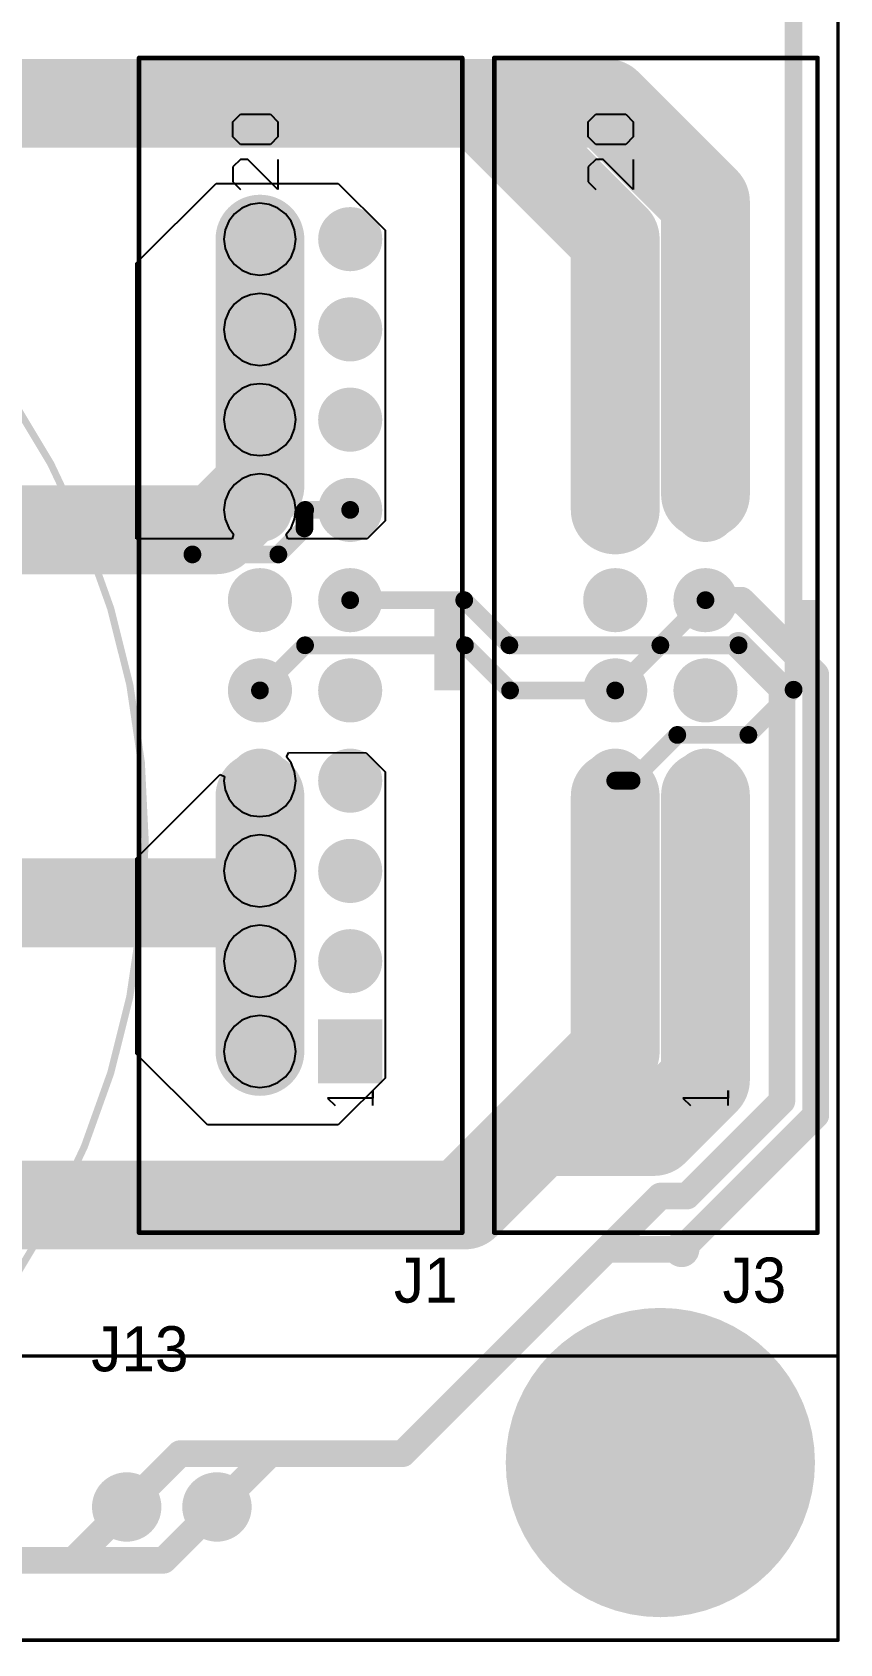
# Model space of a CAD drawing. Extents: x 5 to 126, y 30 to 120.
# Drawn here: x 103.57 to 126.3, y 29.9 to 75.25 of the extents above; entities that cross this region are included whole.
import ezdxf

# ---------------------------------------------------------------- set-up
doc = ezdxf.new("R2010")
doc.units = 0
doc.layers.get('0').update_dxf_attribs({"linetype": 'CONTINUOUS'})
for name, color, linetype in [('BOTTOMLAYER', 5, 'CONTINUOUS'), ('BOTTOMSOLDER', 6, 'CONTINUOUS'), ('MECHANICAL1', 6, 'CONTINUOUS'), ('MECHANICAL4', 56, 'CONTINUOUS'), ('MULTILAYER', 9, 'CONTINUOUS'), ('TOPLAYER', 1, 'CONTINUOUS'), ('TOPOVERLAY', 2, 'CONTINUOUS'), ('TOPSOLDER', 216, 'CONTINUOUS')]:
    doc.layers.add(name, color=color, linetype=linetype)

# ---------------------------------------------------------------- blocks, each defined once
blk = doc.blocks.new('61202021621_17')
at = {"layer": 'BOTTOMLAYER', "const_width": 0.8}
for points in [[(-11.83, 1.27, 1), (-11.03, 1.27, 1)], [(-9.29, 1.27, 1), (-8.49, 1.27, 1)], [(-6.75, 1.27, 1), (-5.95, 1.27, 1)], [(-4.21, 1.27, 1), (-3.41, 1.27, 1)], [(-1.67, 1.27, 1), (-0.87, 1.27, 1)], [(0.87, 1.27, 1), (1.67, 1.27, 1)], [(3.41, 1.27, 1), (4.21, 1.27, 1)], [(5.95, 1.27, 1), (6.75, 1.27, 1)], [(8.49, 1.27, 1), (9.29, 1.27, 1)], [(11.03, 1.27, 1), (11.83, 1.27, 1)], [(-9.29, -1.27, 1), (-8.49, -1.27, 1)], [(-6.75, -1.27, 1), (-5.95, -1.27, 1)], [(-4.21, -1.27, 1), (-3.41, -1.27, 1)], [(-1.67, -1.27, 1), (-0.87, -1.27, 1)], [(0.87, -1.27, 1), (1.67, -1.27, 1)], [(3.41, -1.27, 1), (4.21, -1.27, 1)], [(5.95, -1.27, 1), (6.75, -1.27, 1)], [(8.49, -1.27, 1), (9.29, -1.27, 1)], [(11.03, -1.27, 1), (11.83, -1.27, 1)]]:
    blk.add_lwpolyline(points, format="xyb", close=True, dxfattribs=at)
at = {"layer": 'BOTTOMLAYER'}
blk.add_solid([(-12.23, -2.07), (-10.63, -2.07), (-12.23, -0.47), (-10.63, -0.47)], dxfattribs=at)
at = {"layer": 'BOTTOMSOLDER', "const_width": 0.902}
for points in [[(-11.881, 1.27, 1), (-10.979, 1.27, 1)], [(-9.341, 1.27, 1), (-8.439, 1.27, 1)], [(-6.801, 1.27, 1), (-5.899, 1.27, 1)], [(-4.261, 1.27, 1), (-3.359, 1.27, 1)], [(-1.721, 1.27, 1), (-0.819, 1.27, 1)], [(0.819, 1.27, 1), (1.721, 1.27, 1)], [(3.359, 1.27, 1), (4.261, 1.27, 1)], [(5.899, 1.27, 1), (6.801, 1.27, 1)], [(8.439, 1.27, 1), (9.341, 1.27, 1)], [(10.979, 1.27, 1), (11.881, 1.27, 1)], [(-9.341, -1.27, 1), (-8.439, -1.27, 1)], [(-6.801, -1.27, 1), (-5.899, -1.27, 1)], [(-4.261, -1.27, 1), (-3.359, -1.27, 1)], [(-1.721, -1.27, 1), (-0.819, -1.27, 1)], [(0.819, -1.27, 1), (1.721, -1.27, 1)], [(3.359, -1.27, 1), (4.261, -1.27, 1)], [(5.899, -1.27, 1), (6.801, -1.27, 1)], [(8.439, -1.27, 1), (9.341, -1.27, 1)], [(10.979, -1.27, 1), (11.881, -1.27, 1)]]:
    blk.add_lwpolyline(points, format="xyb", close=True, dxfattribs=at)
at = {"layer": 'BOTTOMSOLDER'}
blk.add_solid([(-12.332, -2.172), (-10.528, -2.172), (-12.332, -0.368), (-10.528, -0.368)], dxfattribs=at)
at = {"layer": 'MULTILAYER', "const_width": 0.8}
for points in [[(-11.83, 1.27, 1), (-11.03, 1.27, 1)], [(-9.29, 1.27, 1), (-8.49, 1.27, 1)], [(-6.75, 1.27, 1), (-5.95, 1.27, 1)], [(-4.21, 1.27, 1), (-3.41, 1.27, 1)], [(-1.67, 1.27, 1), (-0.87, 1.27, 1)], [(0.87, 1.27, 1), (1.67, 1.27, 1)], [(3.41, 1.27, 1), (4.21, 1.27, 1)], [(5.95, 1.27, 1), (6.75, 1.27, 1)], [(8.49, 1.27, 1), (9.29, 1.27, 1)], [(11.03, 1.27, 1), (11.83, 1.27, 1)], [(-9.29, -1.27, 1), (-8.49, -1.27, 1)], [(-6.75, -1.27, 1), (-5.95, -1.27, 1)], [(-4.21, -1.27, 1), (-3.41, -1.27, 1)], [(-1.67, -1.27, 1), (-0.87, -1.27, 1)], [(0.87, -1.27, 1), (1.67, -1.27, 1)], [(3.41, -1.27, 1), (4.21, -1.27, 1)], [(5.95, -1.27, 1), (6.75, -1.27, 1)], [(8.49, -1.27, 1), (9.29, -1.27, 1)], [(11.03, -1.27, 1), (11.83, -1.27, 1)]]:
    blk.add_lwpolyline(points, format="xyb", close=True, dxfattribs=at)
at = {"layer": 'MULTILAYER'}
blk.add_solid([(-12.23, -2.07), (-10.63, -2.07), (-12.23, -0.47), (-10.63, -0.47)], dxfattribs=at)
at = {"layer": 'TOPLAYER', "const_width": 0.8}
for points in [[(-11.83, 1.27, 1), (-11.03, 1.27, 1)], [(-9.29, 1.27, 1), (-8.49, 1.27, 1)], [(-6.75, 1.27, 1), (-5.95, 1.27, 1)], [(-4.21, 1.27, 1), (-3.41, 1.27, 1)], [(-1.67, 1.27, 1), (-0.87, 1.27, 1)], [(0.87, 1.27, 1), (1.67, 1.27, 1)], [(3.41, 1.27, 1), (4.21, 1.27, 1)], [(5.95, 1.27, 1), (6.75, 1.27, 1)], [(8.49, 1.27, 1), (9.29, 1.27, 1)], [(11.03, 1.27, 1), (11.83, 1.27, 1)], [(-9.29, -1.27, 1), (-8.49, -1.27, 1)], [(-6.75, -1.27, 1), (-5.95, -1.27, 1)], [(-4.21, -1.27, 1), (-3.41, -1.27, 1)], [(-1.67, -1.27, 1), (-0.87, -1.27, 1)], [(0.87, -1.27, 1), (1.67, -1.27, 1)], [(3.41, -1.27, 1), (4.21, -1.27, 1)], [(5.95, -1.27, 1), (6.75, -1.27, 1)], [(8.49, -1.27, 1), (9.29, -1.27, 1)], [(11.03, -1.27, 1), (11.83, -1.27, 1)]]:
    blk.add_lwpolyline(points, format="xyb", close=True, dxfattribs=at)
at = {"layer": 'TOPLAYER'}
blk.add_solid([(-12.23, -2.07), (-10.63, -2.07), (-12.23, -0.47), (-10.63, -0.47)], dxfattribs=at)
at = {"layer": 'TOPOVERLAY'}
for p, q in [((13.039, 2.032), (12.827, 1.82)), ((13.462, 2.032), (13.039, 2.032)), ((13.673, 1.82), (13.462, 2.032)), ((13.673, 1.608), (13.673, 1.82)), ((14.097, 1.82), (14.308, 2.032)), ((14.097, 0.974), (14.097, 1.82)), ((14.308, 2.032), (14.731, 2.032)), ((14.731, 2.032), (14.943, 1.82)), ((14.943, 1.82), (14.943, 0.974)), ((12.827, 0.762), (13.673, 1.608)), ((14.308, 0.762), (14.097, 0.974)), ((14.943, 0.974), (14.731, 0.762)), ((13.673, 0.762), (12.827, 0.762)), ((14.731, 0.762), (14.308, 0.762)), ((-12.742, -0.635), (-12.954, -0.847)), ((-12.742, -1.905), (-12.742, -0.635)), ((-12.954, -1.905), (-12.531, -1.905)), ((-12.531, -1.905), (-12.742, -1.905))]:
    blk.add_line(p, q, dxfattribs=at)
at = {"layer": 'TOPOVERLAY', "const_width": 0.127}
for points in [[(-16.53, 4.675), (16.53, 4.675)], [(-16.53, 4.675), (-16.53, -4.425)], [(-16.53, 4.675), (16.53, 4.675)], [(-16.53, 4.675), (-16.53, -4.425)], [(16.53, 4.675), (16.53, -4.425)], [(16.53, 4.675), (16.53, -4.425)], [(-16.53, -4.425), (16.53, -4.425)], [(-16.53, -4.425), (16.53, -4.425)]]:
    blk.add_lwpolyline(points, dxfattribs=at)
at = {"layer": 'TOPOVERLAY', "const_width": 0.0635}
for points in [[(-16.562, 4.675, 1), (-16.498, 4.675, 1)], [(-16.562, 4.675, 1), (-16.498, 4.675, 1)], [(-16.562, 4.675, 1), (-16.498, 4.675, 1)], [(-16.562, 4.675, 1), (-16.498, 4.675, 1)], [(16.498, 4.675, 1), (16.562, 4.675, 1)], [(16.498, 4.675, 1), (16.562, 4.675, 1)], [(16.498, 4.675, 1), (16.562, 4.675, 1)], [(16.498, 4.675, 1), (16.562, 4.675, 1)], [(-16.562, -4.425, 1), (-16.498, -4.425, 1)], [(-16.562, -4.425, 1), (-16.498, -4.425, 1)], [(-16.562, -4.425, 1), (-16.498, -4.425, 1)], [(-16.562, -4.425, 1), (-16.498, -4.425, 1)], [(16.498, -4.425, 1), (16.562, -4.425, 1)], [(16.498, -4.425, 1), (16.562, -4.425, 1)], [(16.498, -4.425, 1), (16.562, -4.425, 1)], [(16.498, -4.425, 1), (16.562, -4.425, 1)]]:
    blk.add_lwpolyline(points, format="xyb", close=True, dxfattribs=at)
at = {"layer": 'TOPOVERLAY'}
blk.add_solid([(-1.27, -4.425), (1.27, -4.425), (-1.27, -3.64), (1.27, -3.64)], dxfattribs=at)
at = {"layer": 'TOPSOLDER', "const_width": 0.902}
for points in [[(-11.881, 1.27, 1), (-10.979, 1.27, 1)], [(-9.341, 1.27, 1), (-8.439, 1.27, 1)], [(-6.801, 1.27, 1), (-5.899, 1.27, 1)], [(-4.261, 1.27, 1), (-3.359, 1.27, 1)], [(-1.721, 1.27, 1), (-0.819, 1.27, 1)], [(0.819, 1.27, 1), (1.721, 1.27, 1)], [(3.359, 1.27, 1), (4.261, 1.27, 1)], [(5.899, 1.27, 1), (6.801, 1.27, 1)], [(8.439, 1.27, 1), (9.341, 1.27, 1)], [(10.979, 1.27, 1), (11.881, 1.27, 1)], [(-9.341, -1.27, 1), (-8.439, -1.27, 1)], [(-6.801, -1.27, 1), (-5.899, -1.27, 1)], [(-4.261, -1.27, 1), (-3.359, -1.27, 1)], [(-1.721, -1.27, 1), (-0.819, -1.27, 1)], [(0.819, -1.27, 1), (1.721, -1.27, 1)], [(3.359, -1.27, 1), (4.261, -1.27, 1)], [(5.899, -1.27, 1), (6.801, -1.27, 1)], [(8.439, -1.27, 1), (9.341, -1.27, 1)], [(10.979, -1.27, 1), (11.881, -1.27, 1)]]:
    blk.add_lwpolyline(points, format="xyb", close=True, dxfattribs=at)
at = {"layer": 'TOPSOLDER'}
blk.add_solid([(-12.332, -2.172), (-10.528, -2.172), (-12.332, -0.368), (-10.528, -0.368)], dxfattribs=at)
blk = doc.blocks.new('61202021621_19')
at = {"layer": 'BOTTOMLAYER', "const_width": 0.8}
for points in [[(-11.83, 1.27, 1), (-11.03, 1.27, 1)], [(-9.29, 1.27, 1), (-8.49, 1.27, 1)], [(-6.75, 1.27, 1), (-5.95, 1.27, 1)], [(-4.21, 1.27, 1), (-3.41, 1.27, 1)], [(-1.67, 1.27, 1), (-0.87, 1.27, 1)], [(0.87, 1.27, 1), (1.67, 1.27, 1)], [(3.41, 1.27, 1), (4.21, 1.27, 1)], [(5.95, 1.27, 1), (6.75, 1.27, 1)], [(8.49, 1.27, 1), (9.29, 1.27, 1)], [(11.03, 1.27, 1), (11.83, 1.27, 1)], [(-9.29, -1.27, 1), (-8.49, -1.27, 1)], [(-6.75, -1.27, 1), (-5.95, -1.27, 1)], [(-4.21, -1.27, 1), (-3.41, -1.27, 1)], [(-1.67, -1.27, 1), (-0.87, -1.27, 1)], [(0.87, -1.27, 1), (1.67, -1.27, 1)], [(3.41, -1.27, 1), (4.21, -1.27, 1)], [(5.95, -1.27, 1), (6.75, -1.27, 1)], [(8.49, -1.27, 1), (9.29, -1.27, 1)], [(11.03, -1.27, 1), (11.83, -1.27, 1)]]:
    blk.add_lwpolyline(points, format="xyb", close=True, dxfattribs=at)
at = {"layer": 'BOTTOMLAYER'}
blk.add_solid([(-12.23, -2.07), (-10.63, -2.07), (-12.23, -0.47), (-10.63, -0.47)], dxfattribs=at)
at = {"layer": 'BOTTOMSOLDER', "const_width": 0.902}
for points in [[(-11.881, 1.27, 1), (-10.979, 1.27, 1)], [(-9.341, 1.27, 1), (-8.439, 1.27, 1)], [(-6.801, 1.27, 1), (-5.899, 1.27, 1)], [(-4.261, 1.27, 1), (-3.359, 1.27, 1)], [(-1.721, 1.27, 1), (-0.819, 1.27, 1)], [(0.819, 1.27, 1), (1.721, 1.27, 1)], [(3.359, 1.27, 1), (4.261, 1.27, 1)], [(5.899, 1.27, 1), (6.801, 1.27, 1)], [(8.439, 1.27, 1), (9.341, 1.27, 1)], [(10.979, 1.27, 1), (11.881, 1.27, 1)], [(-9.341, -1.27, 1), (-8.439, -1.27, 1)], [(-6.801, -1.27, 1), (-5.899, -1.27, 1)], [(-4.261, -1.27, 1), (-3.359, -1.27, 1)], [(-1.721, -1.27, 1), (-0.819, -1.27, 1)], [(0.819, -1.27, 1), (1.721, -1.27, 1)], [(3.359, -1.27, 1), (4.261, -1.27, 1)], [(5.899, -1.27, 1), (6.801, -1.27, 1)], [(8.439, -1.27, 1), (9.341, -1.27, 1)], [(10.979, -1.27, 1), (11.881, -1.27, 1)]]:
    blk.add_lwpolyline(points, format="xyb", close=True, dxfattribs=at)
at = {"layer": 'BOTTOMSOLDER'}
blk.add_solid([(-12.332, -2.172), (-10.528, -2.172), (-12.332, -0.368), (-10.528, -0.368)], dxfattribs=at)
at = {"layer": 'MULTILAYER', "const_width": 0.8}
for points in [[(-11.83, 1.27, 1), (-11.03, 1.27, 1)], [(-9.29, 1.27, 1), (-8.49, 1.27, 1)], [(-6.75, 1.27, 1), (-5.95, 1.27, 1)], [(-4.21, 1.27, 1), (-3.41, 1.27, 1)], [(-1.67, 1.27, 1), (-0.87, 1.27, 1)], [(0.87, 1.27, 1), (1.67, 1.27, 1)], [(3.41, 1.27, 1), (4.21, 1.27, 1)], [(5.95, 1.27, 1), (6.75, 1.27, 1)], [(8.49, 1.27, 1), (9.29, 1.27, 1)], [(11.03, 1.27, 1), (11.83, 1.27, 1)], [(-9.29, -1.27, 1), (-8.49, -1.27, 1)], [(-6.75, -1.27, 1), (-5.95, -1.27, 1)], [(-4.21, -1.27, 1), (-3.41, -1.27, 1)], [(-1.67, -1.27, 1), (-0.87, -1.27, 1)], [(0.87, -1.27, 1), (1.67, -1.27, 1)], [(3.41, -1.27, 1), (4.21, -1.27, 1)], [(5.95, -1.27, 1), (6.75, -1.27, 1)], [(8.49, -1.27, 1), (9.29, -1.27, 1)], [(11.03, -1.27, 1), (11.83, -1.27, 1)]]:
    blk.add_lwpolyline(points, format="xyb", close=True, dxfattribs=at)
at = {"layer": 'MULTILAYER'}
blk.add_solid([(-12.23, -2.07), (-10.63, -2.07), (-12.23, -0.47), (-10.63, -0.47)], dxfattribs=at)
at = {"layer": 'TOPLAYER', "const_width": 0.8}
for points in [[(-11.83, 1.27, 1), (-11.03, 1.27, 1)], [(-9.29, 1.27, 1), (-8.49, 1.27, 1)], [(-6.75, 1.27, 1), (-5.95, 1.27, 1)], [(-4.21, 1.27, 1), (-3.41, 1.27, 1)], [(-1.67, 1.27, 1), (-0.87, 1.27, 1)], [(0.87, 1.27, 1), (1.67, 1.27, 1)], [(3.41, 1.27, 1), (4.21, 1.27, 1)], [(5.95, 1.27, 1), (6.75, 1.27, 1)], [(8.49, 1.27, 1), (9.29, 1.27, 1)], [(11.03, 1.27, 1), (11.83, 1.27, 1)], [(-9.29, -1.27, 1), (-8.49, -1.27, 1)], [(-6.75, -1.27, 1), (-5.95, -1.27, 1)], [(-4.21, -1.27, 1), (-3.41, -1.27, 1)], [(-1.67, -1.27, 1), (-0.87, -1.27, 1)], [(0.87, -1.27, 1), (1.67, -1.27, 1)], [(3.41, -1.27, 1), (4.21, -1.27, 1)], [(5.95, -1.27, 1), (6.75, -1.27, 1)], [(8.49, -1.27, 1), (9.29, -1.27, 1)], [(11.03, -1.27, 1), (11.83, -1.27, 1)]]:
    blk.add_lwpolyline(points, format="xyb", close=True, dxfattribs=at)
at = {"layer": 'TOPLAYER'}
blk.add_solid([(-12.23, -2.07), (-10.63, -2.07), (-12.23, -0.47), (-10.63, -0.47)], dxfattribs=at)
at = {"layer": 'TOPOVERLAY'}
for p, q in [((13.039, 2.032), (12.827, 1.82)), ((13.462, 2.032), (13.039, 2.032)), ((13.673, 1.82), (13.462, 2.032)), ((13.673, 1.608), (13.673, 1.82)), ((14.097, 1.82), (14.308, 2.032)), ((14.097, 0.974), (14.097, 1.82)), ((14.308, 2.032), (14.731, 2.032)), ((14.731, 2.032), (14.943, 1.82)), ((14.943, 1.82), (14.943, 0.974)), ((12.827, 0.762), (13.673, 1.608)), ((14.308, 0.762), (14.097, 0.974)), ((14.943, 0.974), (14.731, 0.762)), ((13.673, 0.762), (12.827, 0.762)), ((14.731, 0.762), (14.308, 0.762)), ((-12.742, -0.635), (-12.954, -0.847)), ((-12.742, -1.905), (-12.742, -0.635)), ((-12.954, -1.905), (-12.531, -1.905)), ((-12.531, -1.905), (-12.742, -1.905))]:
    blk.add_line(p, q, dxfattribs=at)
at = {"layer": 'TOPOVERLAY', "const_width": 0.127}
for points in [[(-16.53, 4.675), (16.53, 4.675)], [(-16.53, 4.675), (-16.53, -4.425)], [(-16.53, 4.675), (16.53, 4.675)], [(-16.53, 4.675), (-16.53, -4.425)], [(16.53, 4.675), (16.53, -4.425)], [(16.53, 4.675), (16.53, -4.425)], [(-16.53, -4.425), (16.53, -4.425)], [(-16.53, -4.425), (16.53, -4.425)]]:
    blk.add_lwpolyline(points, dxfattribs=at)
at = {"layer": 'TOPOVERLAY', "const_width": 0.0635}
for points in [[(-16.562, 4.675, 1), (-16.498, 4.675, 1)], [(-16.562, 4.675, 1), (-16.498, 4.675, 1)], [(-16.562, 4.675, 1), (-16.498, 4.675, 1)], [(-16.562, 4.675, 1), (-16.498, 4.675, 1)], [(16.498, 4.675, 1), (16.562, 4.675, 1)], [(16.498, 4.675, 1), (16.562, 4.675, 1)], [(16.498, 4.675, 1), (16.562, 4.675, 1)], [(16.498, 4.675, 1), (16.562, 4.675, 1)], [(-16.562, -4.425, 1), (-16.498, -4.425, 1)], [(-16.562, -4.425, 1), (-16.498, -4.425, 1)], [(-16.562, -4.425, 1), (-16.498, -4.425, 1)], [(-16.562, -4.425, 1), (-16.498, -4.425, 1)], [(16.498, -4.425, 1), (16.562, -4.425, 1)], [(16.498, -4.425, 1), (16.562, -4.425, 1)], [(16.498, -4.425, 1), (16.562, -4.425, 1)], [(16.498, -4.425, 1), (16.562, -4.425, 1)]]:
    blk.add_lwpolyline(points, format="xyb", close=True, dxfattribs=at)
at = {"layer": 'TOPOVERLAY'}
blk.add_solid([(-1.27, -4.425), (1.27, -4.425), (-1.27, -3.64), (1.27, -3.64)], dxfattribs=at)
at = {"layer": 'TOPSOLDER', "const_width": 0.902}
for points in [[(-11.881, 1.27, 1), (-10.979, 1.27, 1)], [(-9.341, 1.27, 1), (-8.439, 1.27, 1)], [(-6.801, 1.27, 1), (-5.899, 1.27, 1)], [(-4.261, 1.27, 1), (-3.359, 1.27, 1)], [(-1.721, 1.27, 1), (-0.819, 1.27, 1)], [(0.819, 1.27, 1), (1.721, 1.27, 1)], [(3.359, 1.27, 1), (4.261, 1.27, 1)], [(5.899, 1.27, 1), (6.801, 1.27, 1)], [(8.439, 1.27, 1), (9.341, 1.27, 1)], [(10.979, 1.27, 1), (11.881, 1.27, 1)], [(-9.341, -1.27, 1), (-8.439, -1.27, 1)], [(-6.801, -1.27, 1), (-5.899, -1.27, 1)], [(-4.261, -1.27, 1), (-3.359, -1.27, 1)], [(-1.721, -1.27, 1), (-0.819, -1.27, 1)], [(0.819, -1.27, 1), (1.721, -1.27, 1)], [(3.359, -1.27, 1), (4.261, -1.27, 1)], [(5.899, -1.27, 1), (6.801, -1.27, 1)], [(8.439, -1.27, 1), (9.341, -1.27, 1)], [(10.979, -1.27, 1), (11.881, -1.27, 1)]]:
    blk.add_lwpolyline(points, format="xyb", close=True, dxfattribs=at)
at = {"layer": 'TOPSOLDER'}
blk.add_solid([(-12.332, -2.172), (-10.528, -2.172), (-12.332, -0.368), (-10.528, -0.368)], dxfattribs=at)
blk = doc.blocks.new('GDT_DIY_74')
at = {"layer": 'TOPOVERLAY', "const_width": 0.2}
blk.add_lwpolyline([(22.5, 0, 1), (-22.5, 0, 1)], format="xyb", close=True, dxfattribs=at)
blk = doc.blocks.new('GDT_DIY_75')
at = {"layer": 'TOPOVERLAY', "const_width": 0.2}
blk.add_lwpolyline([(22.5, 0, 1), (-22.5, 0, 1)], format="xyb", close=True, dxfattribs=at)
blk = doc.blocks.new('22_23_2021_76')
at = {"layer": 'BOTTOMLAYER', "const_width": 0.875}
for points in [[(-1.707, 0, 1), (-0.833, 0, 1)], [(0.833, 0, 1), (1.707, 0, 1)]]:
    blk.add_lwpolyline(points, format="xyb", close=True, dxfattribs=at)
at = {"layer": 'BOTTOMSOLDER', "const_width": 0.977}
for points in [[(-1.758, 0, 1), (-0.782, 0, 1)], [(0.782, 0, 1), (1.758, 0, 1)]]:
    blk.add_lwpolyline(points, format="xyb", close=True, dxfattribs=at)
at = {"layer": 'MULTILAYER', "const_width": 0.875}
for points in [[(-1.707, 0, 1), (-0.833, 0, 1)], [(0.833, 0, 1), (1.707, 0, 1)]]:
    blk.add_lwpolyline(points, format="xyb", close=True, dxfattribs=at)
at = {"layer": 'TOPLAYER', "const_width": 0.875}
for points in [[(-1.707, 0, 1), (-0.833, 0, 1)], [(0.833, 0, 1), (1.707, 0, 1)]]:
    blk.add_lwpolyline(points, format="xyb", close=True, dxfattribs=at)
at = {"layer": 'TOPSOLDER', "const_width": 0.977}
for points in [[(-1.758, 0, 1), (-0.782, 0, 1)], [(0.782, 0, 1), (1.758, 0, 1)]]:
    blk.add_lwpolyline(points, format="xyb", close=True, dxfattribs=at)

msp = doc.modelspace()

# ---------------------------------------------------------------- linework, layer by layer
at = {"layer": 'BOTTOMLAYER'}
for p, q in [((106.5, 68.75), (108.75, 71)), ((108.75, 71), (112.18, 71)), ((112.18, 71), (113.5, 69.68)), ((109.474, 70.306), (109.265, 70.145)), ((109.718, 70.407), (109.474, 70.306)), ((109.98, 70.442), (109.718, 70.407)), ((110.242, 70.407), (109.98, 70.442)), ((110.486, 70.306), (110.242, 70.407)), ((110.695, 70.145), (110.486, 70.306)), ((109.104, 69.936), (109.003, 69.692)), ((109.265, 70.145), (109.104, 69.936)), ((110.856, 69.936), (110.695, 70.145)), ((110.957, 69.692), (110.856, 69.936)), ((109.003, 69.692), (108.968, 69.43)), ((108.968, 69.43), (109.003, 69.168)), ((110.992, 69.43), (110.957, 69.692)), ((110.957, 69.168), (110.992, 69.43)), ((113.5, 69.68), (113.5, 61.5)), ((109.003, 69.168), (109.104, 68.924)), ((110.856, 68.924), (110.957, 69.168)), ((106.5, 61), (106.5, 68.75)), ((109.104, 68.924), (109.265, 68.715)), ((109.265, 68.715), (109.474, 68.554)), ((109.474, 68.554), (109.718, 68.453)), ((110.242, 68.453), (110.486, 68.554)), ((110.486, 68.554), (110.695, 68.715)), ((110.695, 68.715), (110.856, 68.924)), ((109.718, 68.453), (109.98, 68.418)), ((109.98, 68.418), (110.242, 68.453)), ((109.265, 67.605), (109.104, 67.396)), ((109.474, 67.766), (109.265, 67.605)), ((109.718, 67.867), (109.474, 67.766)), ((109.98, 67.902), (109.718, 67.867)), ((110.242, 67.867), (109.98, 67.902)), ((110.486, 67.766), (110.242, 67.867)), ((110.695, 67.605), (110.486, 67.766)), ((110.856, 67.396), (110.695, 67.605)), ((109.003, 67.152), (108.968, 66.89)), ((109.104, 67.396), (109.003, 67.152)), ((110.957, 67.152), (110.856, 67.396)), ((110.992, 66.89), (110.957, 67.152)), ((108.968, 66.89), (109.003, 66.628)), ((110.957, 66.628), (110.992, 66.89)), ((109.003, 66.628), (109.104, 66.384)), ((109.104, 66.384), (109.265, 66.175)), ((110.695, 66.175), (110.856, 66.384)), ((110.856, 66.384), (110.957, 66.628)), ((109.265, 66.175), (109.474, 66.014)), ((109.474, 66.014), (109.718, 65.913)), ((109.718, 65.913), (109.98, 65.878)), ((109.98, 65.878), (110.242, 65.913)), ((110.242, 65.913), (110.486, 66.014)), ((110.486, 66.014), (110.695, 66.175)), ((109.718, 65.327), (109.474, 65.226)), ((109.98, 65.362), (109.718, 65.327)), ((110.242, 65.327), (109.98, 65.362)), ((110.486, 65.226), (110.242, 65.327)), ((109.104, 64.856), (109.003, 64.612)), ((109.265, 65.065), (109.104, 64.856)), ((109.474, 65.226), (109.265, 65.065)), ((110.695, 65.065), (110.486, 65.226)), ((110.856, 64.856), (110.695, 65.065)), ((110.957, 64.612), (110.856, 64.856)), ((109.003, 64.612), (108.968, 64.35)), ((110.992, 64.35), (110.957, 64.612)), ((108.968, 64.35), (109.003, 64.088)), ((109.003, 64.088), (109.104, 63.844)), ((110.856, 63.844), (110.957, 64.088)), ((110.957, 64.088), (110.992, 64.35)), ((109.104, 63.844), (109.265, 63.635)), ((109.265, 63.635), (109.474, 63.474)), ((110.486, 63.474), (110.695, 63.635)), ((110.695, 63.635), (110.856, 63.844)), ((109.474, 63.474), (109.718, 63.373)), ((109.718, 63.373), (109.98, 63.338)), ((109.98, 63.338), (110.242, 63.373)), ((110.242, 63.373), (110.486, 63.474)), ((109.474, 62.686), (109.265, 62.525)), ((109.718, 62.787), (109.474, 62.686)), ((109.98, 62.822), (109.718, 62.787)), ((110.242, 62.787), (109.98, 62.822)), ((110.486, 62.686), (110.242, 62.787)), ((110.695, 62.525), (110.486, 62.686)), ((109.104, 62.316), (109.003, 62.072)), ((109.265, 62.525), (109.104, 62.316)), ((110.856, 62.316), (110.695, 62.525)), ((110.957, 62.072), (110.856, 62.316)), ((109.003, 62.072), (108.968, 61.81)), ((108.968, 61.81), (109.003, 61.548)), ((110.992, 61.81), (110.957, 62.072)), ((110.957, 61.548), (110.992, 61.81)), ((109.003, 61.548), (109.104, 61.304)), ((109.104, 61.304), (109.24, 61.127)), ((110.72, 61.127), (110.856, 61.304)), ((110.856, 61.304), (110.957, 61.548)), ((113.5, 61.5), (113, 61)), ((109.194, 61), (106.5, 61)), ((109.24, 61.127), (109.194, 61)), ((110.766, 61), (110.72, 61.127)), ((113, 61), (110.766, 61)), ((110.73, 54.861), (110.789, 54.987)), ((110.789, 54.987), (112.97, 54.97)), ((112.97, 54.97), (113.5, 54.44)), ((110.856, 54.696), (110.73, 54.861)), ((110.957, 54.452), (110.856, 54.696)), ((110.992, 54.19), (110.957, 54.452)), ((113.5, 54.44), (113.5, 45.814)), ((106.5, 52), (108.863, 54.363)), ((108.863, 54.363), (108.983, 54.303)), ((108.983, 54.303), (108.968, 54.19)), ((108.968, 54.19), (109.003, 53.928)), ((110.957, 53.928), (110.992, 54.19)), ((109.003, 53.928), (109.104, 53.684)), ((109.104, 53.684), (109.265, 53.475)), ((110.695, 53.475), (110.856, 53.684)), ((110.856, 53.684), (110.957, 53.928)), ((109.265, 53.475), (109.474, 53.314)), ((109.474, 53.314), (109.718, 53.213)), ((109.718, 53.213), (109.98, 53.178)), ((109.98, 53.178), (110.242, 53.213)), ((110.242, 53.213), (110.486, 53.314)), ((110.486, 53.314), (110.695, 53.475)), ((109.718, 52.627), (109.474, 52.526)), ((109.98, 52.662), (109.718, 52.627)), ((110.242, 52.627), (109.98, 52.662)), ((110.486, 52.526), (110.242, 52.627)), ((109.265, 52.365), (109.104, 52.156)), ((109.474, 52.526), (109.265, 52.365)), ((110.695, 52.365), (110.486, 52.526)), ((110.856, 52.156), (110.695, 52.365)), ((106.5, 46.5), (106.5, 52)), ((109.003, 51.912), (108.968, 51.65)), ((109.104, 52.156), (109.003, 51.912)), ((110.957, 51.912), (110.856, 52.156)), ((110.992, 51.65), (110.957, 51.912)), ((108.968, 51.65), (109.003, 51.388)), ((109.003, 51.388), (109.104, 51.144)), ((110.856, 51.144), (110.957, 51.388)), ((110.957, 51.388), (110.992, 51.65)), ((109.104, 51.144), (109.265, 50.935)), ((109.265, 50.935), (109.474, 50.774)), ((110.486, 50.774), (110.695, 50.935)), ((110.695, 50.935), (110.856, 51.144)), ((109.474, 50.774), (109.718, 50.673)), ((109.718, 50.673), (109.98, 50.638)), ((109.98, 50.638), (110.242, 50.673)), ((110.242, 50.673), (110.486, 50.774)), ((109.474, 49.986), (109.265, 49.825)), ((109.718, 50.087), (109.474, 49.986)), ((109.98, 50.122), (109.718, 50.087)), ((110.242, 50.087), (109.98, 50.122)), ((110.486, 49.986), (110.242, 50.087)), ((110.695, 49.825), (110.486, 49.986)), ((109.104, 49.616), (109.003, 49.372)), ((109.265, 49.825), (109.104, 49.616)), ((110.856, 49.616), (110.695, 49.825)), ((110.957, 49.372), (110.856, 49.616)), ((109.003, 49.372), (108.968, 49.11)), ((108.968, 49.11), (109.003, 48.848)), ((110.992, 49.11), (110.957, 49.372)), ((110.957, 48.848), (110.992, 49.11)), ((109.003, 48.848), (109.104, 48.604)), ((109.104, 48.604), (109.265, 48.395)), ((110.695, 48.395), (110.856, 48.604)), ((110.856, 48.604), (110.957, 48.848)), ((109.265, 48.395), (109.474, 48.234)), ((109.474, 48.234), (109.718, 48.133)), ((109.718, 48.133), (109.98, 48.098)), ((109.98, 48.098), (110.242, 48.133)), ((110.242, 48.133), (110.486, 48.234)), ((110.486, 48.234), (110.695, 48.395)), ((109.265, 47.285), (109.104, 47.076)), ((109.474, 47.446), (109.265, 47.285)), ((109.718, 47.547), (109.474, 47.446)), ((109.98, 47.582), (109.718, 47.547)), ((110.242, 47.547), (109.98, 47.582)), ((110.486, 47.446), (110.242, 47.547)), ((110.695, 47.285), (110.486, 47.446)), ((110.856, 47.076), (110.695, 47.285)), ((109.003, 46.832), (108.968, 46.57)), ((109.104, 47.076), (109.003, 46.832)), ((110.957, 46.832), (110.856, 47.076)), ((110.992, 46.57), (110.957, 46.832)), ((108.5, 44.5), (106.5, 46.5)), ((108.968, 46.57), (109.003, 46.308)), ((109.003, 46.308), (109.104, 46.064)), ((110.856, 46.064), (110.957, 46.308)), ((110.957, 46.308), (110.992, 46.57)), ((109.104, 46.064), (109.265, 45.855)), ((109.265, 45.855), (109.474, 45.694)), ((110.486, 45.694), (110.695, 45.855)), ((110.695, 45.855), (110.856, 46.064)), ((113.5, 45.814), (112.186, 44.5)), ((109.474, 45.694), (109.718, 45.593)), ((109.718, 45.593), (109.98, 45.558)), ((109.98, 45.558), (110.242, 45.593)), ((110.242, 45.593), (110.486, 45.694)), ((112.186, 44.5), (108.5, 44.5))]:
    msp.add_line(p, q, dxfattribs=at)
for points, const_width in [([(125, 56.75), (125, 106.25)], 0.5), ([(96.25, 73.25), (119.75, 73.25)], 2.5), ([(119.75, 73.25), (122.52, 70.48)], 2.5), ([(122.52, 69.43), (122.52, 70.48)], 2.5), ([(122.52, 66.89), (122.52, 69.43)], 2.5), ([(122.52, 64.35), (122.52, 66.89)], 2.5), ([(122.52, 62.25), (122.52, 64.35)], 2.5), ([(78, 61.25), (107.75, 61.25)], 2.5), ([(111.233, 61.79), (111.253, 61.81)], 0.5), ([(111.233, 61.291), (111.233, 61.79)], 0.5), ([(111.253, 61.81), (112.52, 61.81)], 0.5), ([(110.499, 60.557), (111.233, 61.291)], 0.5), ([(108.08, 60.557), (110.499, 60.557)], 0.5), ([(112.52, 59.27), (115.73, 59.27)], 0.5), ([(115.73, 59.27), (117, 58)], 0.5), ([(121.25, 58), (122.52, 59.27)], 0.5), ([(109.98, 56.73), (111.25, 58)], 0.5), ([(111.25, 58), (115.75, 58)], 0.5), ([(115.75, 58), (117.02, 56.73)], 0.5), ([(117, 58), (121.25, 58)], 0.5), ([(117.02, 56.73), (119.98, 56.73)], 0.5), ([(123.727, 55.477), (125, 56.75)], 0.5), ([(120.44, 54.19), (121.727, 55.477)], 0.5), ([(121.727, 55.477), (123.727, 55.477)], 0.5), ([(122.52, 51.65), (122.52, 53.774)], 2.5), ([(119.98, 54.19), (120.44, 54.19)], 0.5), ([(122.52, 49.11), (122.52, 51.65)], 2.5), ([(86.75, 50.75), (107.727, 50.75)], 2.5), ([(122.52, 46.57), (122.52, 49.11)], 2.5), ([(122.52, 45.77), (122.52, 46.57)], 2.5), ([(121.067, 44.317), (122.52, 45.77)], 2.5), ([(115.75, 42.25), (117.817, 44.317)], 2.5), ([(117.817, 44.317), (121.067, 44.317)], 2.5), ([(85.649, 42.25), (115.75, 42.25)], 2.5), ([(114, 35.25), (119.75, 41)], 0.75), ([(119.75, 41), (121.848, 41)], 0.75), ([(106.23, 33.75), (107.73, 35.25)], 0.75), ([(107.73, 35.25), (114, 35.25)], 0.75), ([(104.73, 32.25), (106.23, 33.75)], 0.75), ([(55.75, 32.25), (104.73, 32.25)], 0.75)]:
    msp.add_lwpolyline(points, dxfattribs=dict(at, const_width=const_width))
for points, const_width in [([(119.125, 73.25, 1), (120.375, 73.25, 1)], 1.25), ([(119.125, 73.25, 1), (120.375, 73.25, 1)], 1.25), ([(121.895, 70.48, 1), (123.145, 70.48, 1)], 1.25), ([(121.895, 70.48, 1), (123.145, 70.48, 1)], 1.25), ([(121.895, 69.43, 1), (123.145, 69.43, 1)], 1.25), ([(121.895, 69.43, 1), (123.145, 69.43, 1)], 1.25), ([(121.895, 66.89, 1), (123.145, 66.89, 1)], 1.25), ([(121.895, 66.89, 1), (123.145, 66.89, 1)], 1.25), ([(121.895, 64.35, 1), (123.145, 64.35, 1)], 1.25), ([(121.895, 64.35, 1), (123.145, 64.35, 1)], 1.25), ([(121.895, 62.25, 1), (123.145, 62.25, 1)], 1.25), ([(107.125, 61.25, 1), (108.375, 61.25, 1)], 1.25), ([(111.108, 61.79, 1), (111.358, 61.79, 1)], 0.25), ([(111.108, 61.79, 1), (111.358, 61.79, 1)], 0.25), ([(111.128, 61.81, 1), (111.378, 61.81, 1)], 0.25), ([(111.128, 61.81, 1), (111.378, 61.81, 1)], 0.25), ([(112.395, 61.81, 1), (112.645, 61.81, 1)], 0.25), ([(111.108, 61.291, 1), (111.358, 61.291, 1)], 0.25), ([(111.108, 61.291, 1), (111.358, 61.291, 1)], 0.25), ([(107.955, 60.557, 1), (108.205, 60.557, 1)], 0.25), ([(110.374, 60.557, 1), (110.624, 60.557, 1)], 0.25), ([(110.374, 60.557, 1), (110.624, 60.557, 1)], 0.25), ([(112.395, 59.27, 1), (112.645, 59.27, 1)], 0.25), ([(115.605, 59.27, 1), (115.855, 59.27, 1)], 0.25), ([(115.605, 59.27, 1), (115.855, 59.27, 1)], 0.25), ([(122.395, 59.27, 1), (122.645, 59.27, 1)], 0.25), ([(111.125, 58, 1), (111.375, 58, 1)], 0.25), ([(111.125, 58, 1), (111.375, 58, 1)], 0.25), ([(115.625, 58, 1), (115.875, 58, 1)], 0.25), ([(115.625, 58, 1), (115.875, 58, 1)], 0.25), ([(116.875, 58, 1), (117.125, 58, 1)], 0.25), ([(116.875, 58, 1), (117.125, 58, 1)], 0.25), ([(121.125, 58, 1), (121.375, 58, 1)], 0.25), ([(121.125, 58, 1), (121.375, 58, 1)], 0.25), ([(109.855, 56.73, 1), (110.105, 56.73, 1)], 0.25), ([(116.895, 56.73, 1), (117.145, 56.73, 1)], 0.25), ([(116.895, 56.73, 1), (117.145, 56.73, 1)], 0.25), ([(119.855, 56.73, 1), (120.105, 56.73, 1)], 0.25), ([(124.875, 56.75, 1), (125.125, 56.75, 1)], 0.25), ([(124.875, 56.75, 1), (125.125, 56.75, 1)], 0.25), ([(121.602, 55.477, 1), (121.852, 55.477, 1)], 0.25), ([(121.602, 55.477, 1), (121.852, 55.477, 1)], 0.25), ([(123.602, 55.477, 1), (123.852, 55.477, 1)], 0.25), ([(123.602, 55.477, 1), (123.852, 55.477, 1)], 0.25), ([(121.895, 53.774, 1), (123.145, 53.774, 1)], 1.25), ([(119.855, 54.19, 1), (120.105, 54.19, 1)], 0.25), ([(120.315, 54.19, 1), (120.565, 54.19, 1)], 0.25), ([(120.315, 54.19, 1), (120.565, 54.19, 1)], 0.25), ([(121.895, 51.65, 1), (123.145, 51.65, 1)], 1.25), ([(121.895, 51.65, 1), (123.145, 51.65, 1)], 1.25), ([(107.102, 50.75, 1), (108.352, 50.75, 1)], 1.25), ([(121.895, 49.11, 1), (123.145, 49.11, 1)], 1.25), ([(121.895, 49.11, 1), (123.145, 49.11, 1)], 1.25), ([(121.895, 46.57, 1), (123.145, 46.57, 1)], 1.25), ([(121.895, 46.57, 1), (123.145, 46.57, 1)], 1.25), ([(121.895, 45.77, 1), (123.145, 45.77, 1)], 1.25), ([(121.895, 45.77, 1), (123.145, 45.77, 1)], 1.25), ([(117.192, 44.317, 1), (118.442, 44.317, 1)], 1.25), ([(117.192, 44.317, 1), (118.442, 44.317, 1)], 1.25), ([(120.442, 44.317, 1), (121.692, 44.317, 1)], 1.25), ([(120.442, 44.317, 1), (121.692, 44.317, 1)], 1.25), ([(115.125, 42.25, 1), (116.375, 42.25, 1)], 1.25), ([(115.125, 42.25, 1), (116.375, 42.25, 1)], 1.25), ([(119.563, 41, 1), (119.938, 41, 1)], 0.375), ([(119.563, 41, 1), (119.938, 41, 1)], 0.375), ([(121.598, 41, 1), (122.098, 41, 1)], 0.5), ([(121.661, 41, 1), (122.036, 41, 1)], 0.375), ([(119.125, 35, 1), (123.375, 35, 1)], 4.25), ([(121, 38.5, 1), (121.5, 38.5, 1)], 0.5), ([(119.25, 38.031, 1), (119.75, 38.031, 1)], 0.5), ([(122.75, 38.031, 1), (123.25, 38.031, 1)], 0.5), ([(117.969, 36.75, 1), (118.469, 36.75, 1)], 0.5), ([(124.031, 36.75, 1), (124.531, 36.75, 1)], 0.5), ([(107.542, 35.25, 1), (107.917, 35.25, 1)], 0.375), ([(107.542, 35.25, 1), (107.917, 35.25, 1)], 0.375), ([(113.813, 35.25, 1), (114.188, 35.25, 1)], 0.375), ([(113.813, 35.25, 1), (114.188, 35.25, 1)], 0.375), ([(117.5, 35, 1), (118, 35, 1)], 0.5), ([(124.5, 35, 1), (125, 35, 1)], 0.5), ([(106.043, 33.75, 1), (106.418, 33.75, 1)], 0.375), ([(106.043, 33.75, 1), (106.418, 33.75, 1)], 0.375), ([(117.969, 33.25, 1), (118.469, 33.25, 1)], 0.5), ([(124.031, 33.25, 1), (124.531, 33.25, 1)], 0.5), ([(104.542, 32.25, 1), (104.917, 32.25, 1)], 0.375), ([(104.542, 32.25, 1), (104.917, 32.25, 1)], 0.375), ([(119.25, 31.969, 1), (119.75, 31.969, 1)], 0.5), ([(122.75, 31.969, 1), (123.25, 31.969, 1)], 0.5), ([(121, 31.5, 1), (121.5, 31.5, 1)], 0.5)]:
    msp.add_lwpolyline(points, format="xyb", close=True, dxfattribs=dict(at, const_width=const_width))
at = {"layer": 'BOTTOMSOLDER', "const_width": 4.352}
msp.add_lwpolyline([(119.074, 35, 1), (123.426, 35, 1)], format="xyb", close=True, dxfattribs=at)
at = {"layer": 'MECHANICAL1', "const_width": 0.1}
msp.add_lwpolyline([(73.5, 38), (126.25, 38)], dxfattribs=at)
at = {"layer": 'MECHANICAL1', "const_width": 0.05}
msp.add_lwpolyline([(126.225, 38, 1), (126.275, 38, 1)], format="xyb", close=True, dxfattribs=at)
at = {"layer": 'MECHANICAL4', "const_width": 0.1}
for points in [[(126.25, 30), (126.25, 120)], [(26.25, 30), (126.25, 30)]]:
    msp.add_lwpolyline(points, dxfattribs=at)
at = {"layer": 'MECHANICAL4', "const_width": 0.05}
msp.add_lwpolyline([(126.225, 30, 1), (126.275, 30, 1)], format="xyb", close=True, dxfattribs=at)
msp.add_lwpolyline([(126.225, 30, 1), (126.275, 30, 1)], format="xyb", close=True, dxfattribs=at)
at = {"layer": 'MULTILAYER'}
for points, const_width in [([(121.598, 41, 1), (122.098, 41, 1)], 0.5), ([(119.125, 35, 1), (123.375, 35, 1)], 4.25), ([(121, 38.5, 1), (121.5, 38.5, 1)], 0.5), ([(119.25, 38.031, 1), (119.75, 38.031, 1)], 0.5), ([(122.75, 38.031, 1), (123.25, 38.031, 1)], 0.5), ([(117.969, 36.75, 1), (118.469, 36.75, 1)], 0.5), ([(124.031, 36.75, 1), (124.531, 36.75, 1)], 0.5), ([(117.5, 35, 1), (118, 35, 1)], 0.5), ([(124.5, 35, 1), (125, 35, 1)], 0.5), ([(117.969, 33.25, 1), (118.469, 33.25, 1)], 0.5), ([(124.031, 33.25, 1), (124.531, 33.25, 1)], 0.5), ([(119.25, 31.969, 1), (119.75, 31.969, 1)], 0.5), ([(122.75, 31.969, 1), (123.25, 31.969, 1)], 0.5), ([(121, 31.5, 1), (121.5, 31.5, 1)], 0.5)]:
    msp.add_lwpolyline(points, format="xyb", close=True, dxfattribs=dict(at, const_width=const_width))
at = {"layer": 'TOPLAYER'}
for points, const_width in [([(96.25, 73.25), (116.16, 73.25)], 2.5), ([(116.16, 73.25), (119.98, 69.43)], 2.5), ([(109.98, 66.89), (109.98, 69.43)], 2.5), ([(119.98, 66.89), (119.98, 69.43)], 2.5), ([(109.98, 64.35), (109.98, 66.89)], 2.5), ([(119.98, 64.35), (119.98, 66.89)], 2.5), ([(109.98, 62.48), (109.98, 64.35)], 2.5), ([(119.98, 61.81), (119.98, 64.35)], 2.5), ([(108.75, 61.25), (109.98, 62.48)], 2.5), ([(89.5, 61.25), (108.75, 61.25)], 2.5), ([(122.52, 59.27), (123.53, 59.27)], 0.75), ([(123.53, 59.27), (125.625, 57.175)], 0.75), ([(119.98, 56.73), (121.25, 58)], 0.5), ([(121.25, 58), (123.452, 58)], 0.5), ([(123.452, 58), (124.672, 56.78)], 0.75), ([(124.672, 45.172), (124.672, 56.78)], 0.75), ([(125.625, 44.777), (125.625, 57.175)], 0.75), ([(109.98, 51.65), (109.98, 53.75)], 2.5), ([(119.98, 51.65), (119.98, 53.75)], 2.5), ([(109.98, 49.11), (109.98, 51.65)], 2.5), ([(119.98, 49.11), (119.98, 51.65)], 2.5), ([(80.75, 50.75), (109.08, 50.75)], 2.5), ([(109.98, 46.57), (109.98, 49.11)], 2.5), ([(119.98, 46.57), (119.98, 49.11)], 2.5), ([(115.66, 42.25), (119.98, 46.57)], 2.5), ([(122, 42.5), (124.672, 45.172)], 0.75), ([(121.848, 41), (125.625, 44.777)], 0.75), ([(85.75, 42.25), (115.66, 42.25)], 2.5), ([(114, 35.25), (121.25, 42.5)], 0.75), ([(121.25, 42.5), (122, 42.5)], 0.75), ([(108.77, 33.75), (110.27, 35.25)], 0.75), ([(110.27, 35.25), (114, 35.25)], 0.75), ([(107.27, 32.25), (108.77, 33.75)], 0.75), ([(59, 32.25), (107.27, 32.25)], 0.75)]:
    msp.add_lwpolyline(points, dxfattribs=dict(at, const_width=const_width))
for points, const_width in [([(115.535, 73.25, 1), (116.785, 73.25, 1)], 1.25), ([(115.535, 73.25, 1), (116.785, 73.25, 1)], 1.25), ([(109.355, 69.43, 1), (110.605, 69.43, 1)], 1.25), ([(119.355, 69.43, 1), (120.605, 69.43, 1)], 1.25), ([(119.355, 69.43, 1), (120.605, 69.43, 1)], 1.25), ([(109.355, 66.89, 1), (110.605, 66.89, 1)], 1.25), ([(109.355, 66.89, 1), (110.605, 66.89, 1)], 1.25), ([(119.355, 66.89, 1), (120.605, 66.89, 1)], 1.25), ([(119.355, 66.89, 1), (120.605, 66.89, 1)], 1.25), ([(109.355, 64.35, 1), (110.605, 64.35, 1)], 1.25), ([(109.355, 64.35, 1), (110.605, 64.35, 1)], 1.25), ([(119.355, 64.35, 1), (120.605, 64.35, 1)], 1.25), ([(119.355, 64.35, 1), (120.605, 64.35, 1)], 1.25), ([(109.355, 62.48, 1), (110.605, 62.48, 1)], 1.25), ([(109.355, 62.48, 1), (110.605, 62.48, 1)], 1.25), ([(119.355, 61.81, 1), (120.605, 61.81, 1)], 1.25), ([(108.125, 61.25, 1), (109.375, 61.25, 1)], 1.25), ([(108.125, 61.25, 1), (109.375, 61.25, 1)], 1.25), ([(122.333, 59.27, 1), (122.708, 59.27, 1)], 0.375), ([(123.342, 59.27, 1), (123.717, 59.27, 1)], 0.375), ([(123.342, 59.27, 1), (123.717, 59.27, 1)], 0.375), ([(121.125, 58, 1), (121.375, 58, 1)], 0.25), ([(121.125, 58, 1), (121.375, 58, 1)], 0.25), ([(123.264, 58, 1), (123.639, 58, 1)], 0.375), ([(123.327, 58, 1), (123.577, 58, 1)], 0.25), ([(124.484, 56.78, 1), (124.859, 56.78, 1)], 0.375), ([(124.484, 56.78, 1), (124.859, 56.78, 1)], 0.375), ([(125.438, 57.175, 1), (125.813, 57.175, 1)], 0.375), ([(125.438, 57.175, 1), (125.813, 57.175, 1)], 0.375), ([(119.855, 56.73, 1), (120.105, 56.73, 1)], 0.25), ([(109.355, 53.75, 1), (110.605, 53.75, 1)], 1.25), ([(119.355, 53.75, 1), (120.605, 53.75, 1)], 1.25), ([(109.355, 51.65, 1), (110.605, 51.65, 1)], 1.25), ([(109.355, 51.65, 1), (110.605, 51.65, 1)], 1.25), ([(119.355, 51.65, 1), (120.605, 51.65, 1)], 1.25), ([(119.355, 51.65, 1), (120.605, 51.65, 1)], 1.25), ([(108.455, 50.75, 1), (109.705, 50.75, 1)], 1.25), ([(109.355, 49.11, 1), (110.605, 49.11, 1)], 1.25), ([(109.355, 49.11, 1), (110.605, 49.11, 1)], 1.25), ([(119.355, 49.11, 1), (120.605, 49.11, 1)], 1.25), ([(119.355, 49.11, 1), (120.605, 49.11, 1)], 1.25), ([(109.355, 46.57, 1), (110.605, 46.57, 1)], 1.25), ([(119.355, 46.57, 1), (120.605, 46.57, 1)], 1.25), ([(119.355, 46.57, 1), (120.605, 46.57, 1)], 1.25), ([(124.484, 45.172, 1), (124.859, 45.172, 1)], 0.375), ([(124.484, 45.172, 1), (124.859, 45.172, 1)], 0.375), ([(125.438, 44.777, 1), (125.813, 44.777, 1)], 0.375), ([(125.438, 44.777, 1), (125.813, 44.777, 1)], 0.375), ([(115.035, 42.25, 1), (116.285, 42.25, 1)], 1.25), ([(115.035, 42.25, 1), (116.285, 42.25, 1)], 1.25), ([(121.063, 42.5, 1), (121.438, 42.5, 1)], 0.375), ([(121.063, 42.5, 1), (121.438, 42.5, 1)], 0.375), ([(121.812, 42.5, 1), (122.188, 42.5, 1)], 0.375), ([(121.812, 42.5, 1), (122.188, 42.5, 1)], 0.375), ([(121.598, 41, 1), (122.098, 41, 1)], 0.5), ([(121.661, 41, 1), (122.036, 41, 1)], 0.375), ([(119.125, 35, 1), (123.375, 35, 1)], 4.25), ([(121, 38.5, 1), (121.5, 38.5, 1)], 0.5), ([(119.25, 38.031, 1), (119.75, 38.031, 1)], 0.5), ([(122.75, 38.031, 1), (123.25, 38.031, 1)], 0.5), ([(117.969, 36.75, 1), (118.469, 36.75, 1)], 0.5), ([(124.031, 36.75, 1), (124.531, 36.75, 1)], 0.5), ([(110.083, 35.25, 1), (110.458, 35.25, 1)], 0.375), ([(110.083, 35.25, 1), (110.458, 35.25, 1)], 0.375), ([(113.813, 35.25, 1), (114.188, 35.25, 1)], 0.375), ([(113.813, 35.25, 1), (114.188, 35.25, 1)], 0.375), ([(117.5, 35, 1), (118, 35, 1)], 0.5), ([(124.5, 35, 1), (125, 35, 1)], 0.5), ([(108.583, 33.75, 1), (108.958, 33.75, 1)], 0.375), ([(108.583, 33.75, 1), (108.958, 33.75, 1)], 0.375), ([(117.969, 33.25, 1), (118.469, 33.25, 1)], 0.5), ([(124.031, 33.25, 1), (124.531, 33.25, 1)], 0.5), ([(107.082, 32.25, 1), (107.457, 32.25, 1)], 0.375), ([(107.082, 32.25, 1), (107.457, 32.25, 1)], 0.375), ([(119.25, 31.969, 1), (119.75, 31.969, 1)], 0.5), ([(122.75, 31.969, 1), (123.25, 31.969, 1)], 0.5), ([(121, 31.5, 1), (121.5, 31.5, 1)], 0.5)]:
    msp.add_lwpolyline(points, format="xyb", close=True, dxfattribs=dict(at, const_width=const_width))
at = {"layer": 'TOPSOLDER', "const_width": 4.352}
msp.add_lwpolyline([(119.074, 35, 1), (123.426, 35, 1)], format="xyb", close=True, dxfattribs=at)

# ---------------------------------------------------------------- block references
for name, p, rotation in [('GDT_DIY_75', (84.25, 97.5), 270), ('GDT_DIY_74', (84.25, 52.5), 270), ('61202021621_17', (111.25, 58), 90), ('61202021621_19', (121.25, 58), 90)]:
    msp.add_blockref(name, p, dxfattribs=dict(rotation=rotation))
msp.add_blockref('22_23_2021_76', (107.5, 33.75))

# ---------------------------------------------------------------- texts
at = {"layer": 'TOPOVERLAY'}
for s, p in [('J1', (113.75, 39.5)), ('J3', (123, 39.5)), ('J13', (105.232, 37.567))]:
    msp.add_text(s, height=1.27, dxfattribs=at).set_placement(p)

doc.saveas('drawing.dxf')
